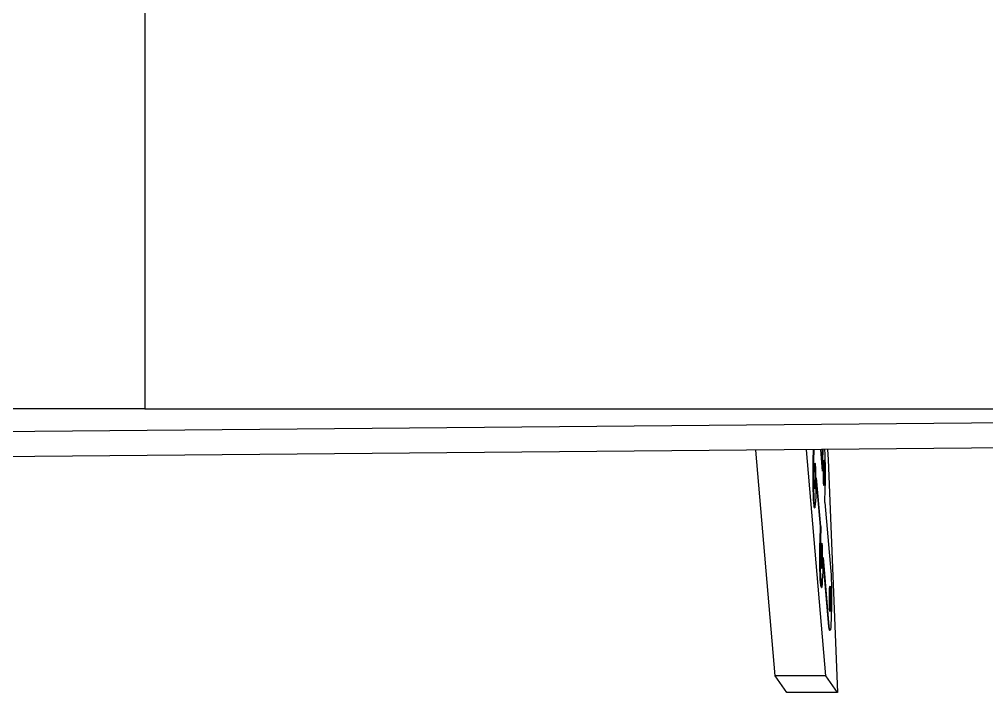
# Model space of a CAD drawing. Extents: x 2.75 to 8.34, y 2.35 to 7.17.
# Drawn here: x 2.9085 to 3.2082, y 6.0683 to 6.2771 of the extents above; entities that cross this region are included whole.
import ezdxf

# ---------------------------------------------------------------- set-up
doc = ezdxf.new("R2010")
doc.units = 0
doc.header["$LTSCALE"] = 0.5
doc.layers.add('TANGENT_LINES', color=7, linetype='CONTINUOUS')
doc.layers.add('VISIBLE', color=7, linetype='CONTINUOUS')

msp = doc.modelspace()

# ---------------------------------------------------------------- linework, layer by layer
at = {"layer": 'TANGENT_LINES'}
for p, q in [((2.94735, 6.2814), (2.94735, 6.15636)), ((2.88086, 6.14915), (3.56259, 6.15509)), ((3.15458, 6.14034), (3.15449, 6.14034)), ((3.15738, 6.1413), (3.15728, 6.1413)), ((3.15668, 6.11561), (3.15659, 6.11561)), ((3.15934, 6.08885), (3.15943, 6.08885))]:
    msp.add_line(p, q, dxfattribs=at)
at = {"layer": 'VISIBLE'}
for p, q in [((2.94735, 6.15636), (2.7505, 6.15636)), ((2.94735, 6.15636), (3.43947, 6.15636)), ((3.56242, 6.14723), (2.88068, 6.14129)), ((3.14265, 6.07357), (3.13671, 6.14352)), ((3.15838, 6.07357), (3.15243, 6.14366)), ((3.15449, 6.14034), (3.15458, 6.14368)), ((3.15468, 6.14368), (3.15458, 6.14034)), ((3.1567, 6.1437), (3.15727, 6.13702)), ((3.15886, 6.14371), (3.15911, 6.14066)), ((3.15719, 6.1379), (3.15728, 6.1413)), ((3.15738, 6.1413), (3.15727, 6.13702)), ((3.15911, 6.14066), (3.16204, 6.06832)), ((3.15541, 6.13064), (3.15552, 6.13493)), ((3.1567, 6.11989), (3.1555, 6.13405)), ((3.1568, 6.11989), (3.15552, 6.13493)), ((3.15809, 6.12732), (3.15821, 6.1316)), ((3.15809, 6.12732), (3.1599, 6.10598)), ((3.1549, 6.12565), (3.155, 6.12565)), ((3.15659, 6.11561), (3.1567, 6.11989)), ((3.1568, 6.11989), (3.15668, 6.11561)), ((3.1568, 6.11989), (3.1567, 6.11989)), ((3.15751, 6.10591), (3.15762, 6.11019)), ((3.15934, 6.08885), (3.1576, 6.10931)), ((3.15943, 6.08885), (3.15762, 6.11019)), ((3.157, 6.10092), (3.1571, 6.10092)), ((3.14631, 6.06832), (3.14265, 6.07357)), ((3.15838, 6.07357), (3.14265, 6.07357)), ((3.16204, 6.06832), (3.15838, 6.07357)), ((3.16204, 6.06832), (3.14631, 6.06832))]:
    msp.add_line(p, q, dxfattribs=at)
for points in [[(3.15728, 6.1413), (3.15733, 6.14258), (3.15738, 6.1437)], [(3.15747, 6.1437), (3.15742, 6.14258), (3.15738, 6.1413)], [(3.15821, 6.1316), (3.15824, 6.13333), (3.15826, 6.13517), (3.15827, 6.13705), (3.15825, 6.13891), (3.15822, 6.14069), (3.15817, 6.14231), (3.15811, 6.14371)], [(3.1549, 6.12565), (3.15481, 6.12583), (3.15472, 6.12635), (3.15464, 6.1272), (3.15457, 6.12835), (3.15451, 6.12975), (3.15447, 6.13136), (3.15444, 6.13312), (3.15443, 6.13497), (3.15443, 6.13683), (3.15445, 6.13864), (3.15449, 6.14034)], [(3.15458, 6.14034), (3.15455, 6.13858), (3.15453, 6.1367), (3.15452, 6.13477), (3.15454, 6.13287), (3.15457, 6.13107), (3.15462, 6.12944), (3.15469, 6.12804), (3.15476, 6.12693), (3.15485, 6.12615), (3.15494, 6.12572), (3.15503, 6.12568), (3.15512, 6.12601), (3.15521, 6.1267), (3.15529, 6.12773), (3.15535, 6.12907), (3.15541, 6.13064)], [(3.157, 6.10092), (3.15691, 6.10109), (3.15682, 6.10162), (3.15674, 6.10247), (3.15667, 6.10361), (3.15661, 6.10502), (3.15657, 6.10663), (3.15654, 6.10839), (3.15652, 6.11023), (3.15653, 6.11209), (3.15655, 6.11391), (3.15659, 6.11561)], [(3.15668, 6.11561), (3.15665, 6.11384), (3.15663, 6.11196), (3.15662, 6.11003), (3.15664, 6.10813), (3.15667, 6.10633), (3.15672, 6.1047), (3.15679, 6.1033), (3.15686, 6.10219), (3.15695, 6.10141), (3.15704, 6.10099), (3.15713, 6.10094), (3.15722, 6.10127), (3.15731, 6.10197), (3.15739, 6.103), (3.15745, 6.10433), (3.15751, 6.10591)], [(3.1599, 6.10598), (3.15998, 6.10487), (3.16004, 6.10347), (3.16009, 6.10184), (3.16012, 6.10004), (3.16014, 6.09814), (3.16014, 6.09621), (3.16012, 6.09433), (3.16008, 6.09257), (3.16003, 6.09099), (3.15996, 6.08966), (3.15988, 6.08863), (3.15979, 6.08793), (3.1597, 6.0876), (3.15961, 6.08765), (3.15952, 6.08807), (3.15943, 6.08885)], [(3.15957, 6.08757), (3.15949, 6.08772), (3.15941, 6.08815), (3.15934, 6.08885)]]:
    msp.add_lwpolyline(points, dxfattribs=at)
for points in [[(3.155, 6.13156), (3.15496, 6.13163), (3.15492, 6.13186), (3.15489, 6.13222), (3.15486, 6.13271), (3.15484, 6.13331), (3.15482, 6.13399), (3.15481, 6.13473), (3.15481, 6.13549), (3.15481, 6.13626), (3.15482, 6.137), (3.15484, 6.13768), (3.15486, 6.13828), (3.15489, 6.13877), (3.15492, 6.13913), (3.15496, 6.13935), (3.155, 6.13943), (3.15503, 6.13935), (3.15507, 6.13913), (3.1551, 6.13877), (3.15513, 6.13828), (3.15515, 6.13768), (3.15517, 6.137), (3.15518, 6.13626), (3.15519, 6.13549), (3.15518, 6.13473), (3.15517, 6.13399), (3.15515, 6.13331), (3.15513, 6.13271), (3.1551, 6.13222), (3.15507, 6.13186), (3.15503, 6.13163)], [(3.15779, 6.13252), (3.15776, 6.13259), (3.15772, 6.13282), (3.15769, 6.13318), (3.15766, 6.13367), (3.15764, 6.13427), (3.15762, 6.13495), (3.15761, 6.13568), (3.15761, 6.13645), (3.15761, 6.13722), (3.15762, 6.13796), (3.15764, 6.13864), (3.15766, 6.13924), (3.15769, 6.13973), (3.15772, 6.14009), (3.15776, 6.14031), (3.15779, 6.14039), (3.15783, 6.14031), (3.15787, 6.14009), (3.1579, 6.13973), (3.15793, 6.13924), (3.15795, 6.13864), (3.15797, 6.13796), (3.15798, 6.13722), (3.15798, 6.13645), (3.15798, 6.13568), (3.15797, 6.13495), (3.15795, 6.13427), (3.15793, 6.13367), (3.1579, 6.13318), (3.15787, 6.13282), (3.15783, 6.13259)], [(3.1571, 6.10682), (3.15706, 6.1069), (3.15702, 6.10712), (3.15699, 6.10749), (3.15696, 6.10797), (3.15694, 6.10857), (3.15692, 6.10925), (3.15691, 6.10999), (3.15691, 6.11076), (3.15691, 6.11153), (3.15692, 6.11227), (3.15694, 6.11295), (3.15696, 6.11354), (3.15699, 6.11403), (3.15702, 6.1144), (3.15706, 6.11462), (3.1571, 6.1147), (3.15713, 6.11462), (3.15717, 6.1144), (3.1572, 6.11403), (3.15723, 6.11354), (3.15725, 6.11295), (3.15727, 6.11227), (3.15728, 6.11153), (3.15728, 6.11076), (3.15728, 6.10999), (3.15727, 6.10925), (3.15725, 6.10857), (3.15723, 6.10797), (3.1572, 6.10749), (3.15717, 6.10712), (3.15713, 6.1069)], [(3.15967, 6.09348), (3.15963, 6.09356), (3.15959, 6.09378), (3.15956, 6.09414), (3.15953, 6.09463), (3.15951, 6.09523), (3.15949, 6.09591), (3.15948, 6.09665), (3.15948, 6.09742), (3.15948, 6.09818), (3.15949, 6.09892), (3.15951, 6.0996), (3.15953, 6.1002), (3.15956, 6.10069), (3.15959, 6.10105), (3.15963, 6.10128), (3.15967, 6.10135), (3.1597, 6.10128), (3.15974, 6.10105), (3.15977, 6.10069), (3.1598, 6.1002), (3.15982, 6.0996), (3.15984, 6.09892), (3.15985, 6.09818), (3.15986, 6.09742), (3.15985, 6.09665), (3.15984, 6.09591), (3.15982, 6.09523), (3.1598, 6.09463), (3.15977, 6.09414), (3.15974, 6.09378), (3.1597, 6.09356)]]:
    msp.add_lwpolyline(points, close=True, dxfattribs=at)

doc.saveas('drawing.dxf')
